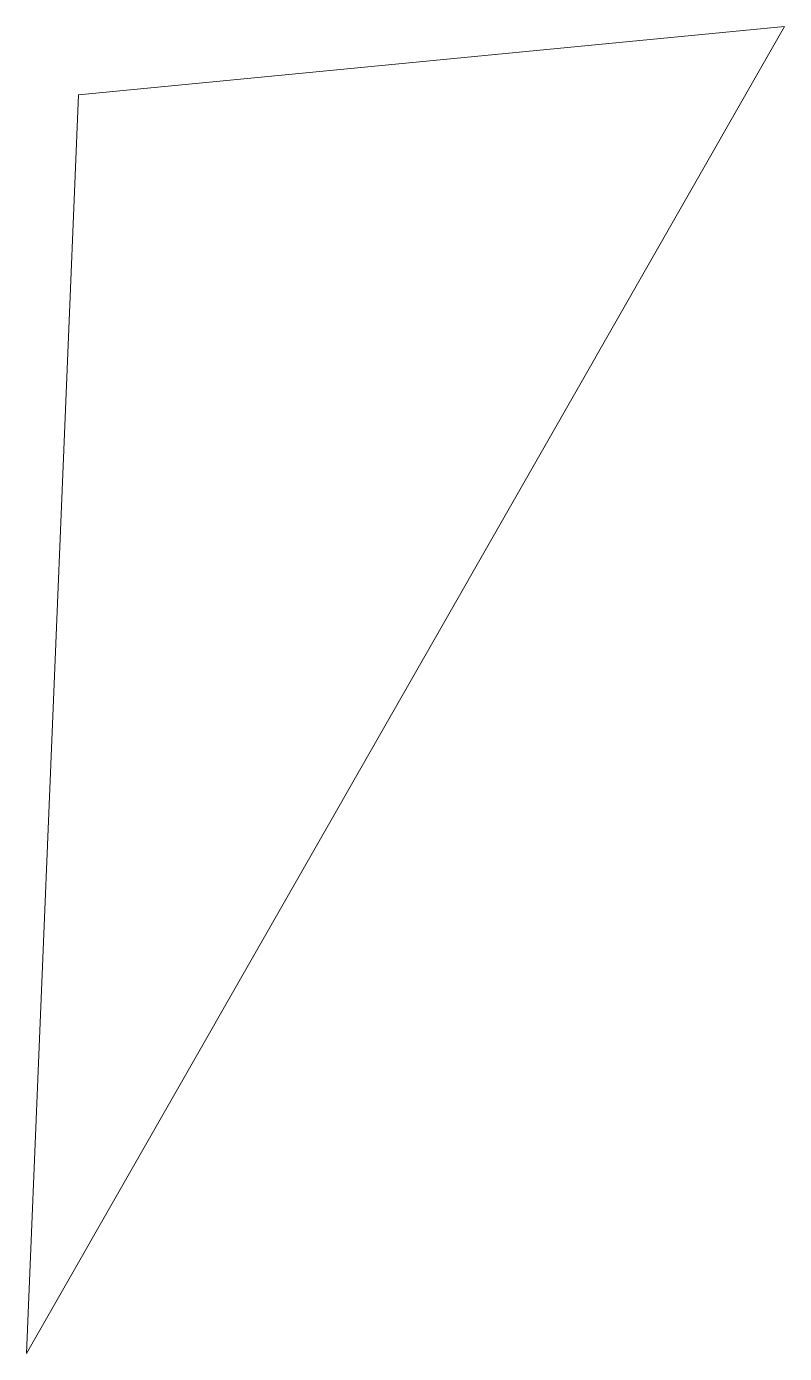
# Model space of a CAD drawing. Header units: millimetres. Extents: x 108.6 to 150.4, y -185.8 to -112.6.
import ezdxf

# ---------------------------------------------------------------- set-up
doc = ezdxf.new("R2010")
doc.units = ezdxf.units.MM

msp = doc.modelspace()

# ---------------------------------------------------------------- linework, layer by layer
at = {"color": 7, "linetype": 'Continuous', "lineweight": 15}
for p, q in [((150.384, -112.585), (108.615, -185.751)), ((111.473, -116.354), (150.384, -112.585)), ((108.615, -185.751), (111.473, -116.354))]:
    msp.add_line(p, q, dxfattribs=at)

doc.saveas('drawing.dxf')
